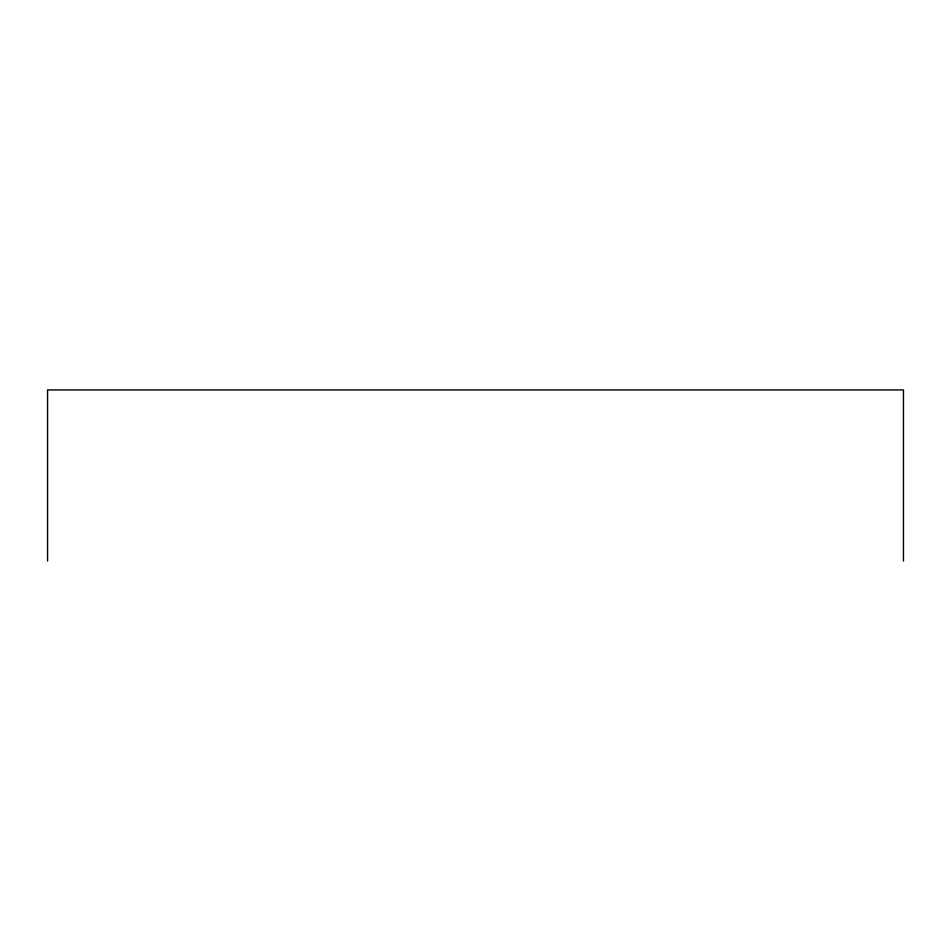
<?xml version="1.0" encoding="UTF-8"?>
<svg xmlns="http://www.w3.org/2000/svg" width="951" height="951" viewBox="0 0 951 951"><rect width="100%" height="100%" fill="white"/><g stroke="black" fill="none" stroke-linecap="round" stroke-linejoin="round"><path stroke-width="1.43" d="M903.45 561.054L903.45 389.946L47.55 389.946L47.55 561.054"/></g></svg>
